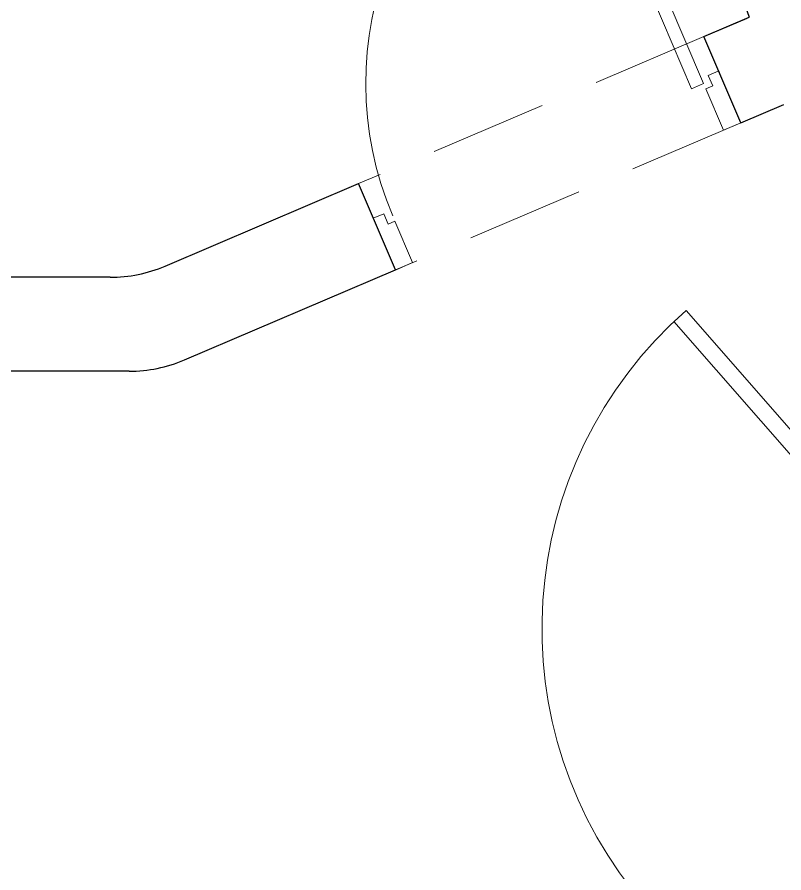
# Model space of a CAD drawing. Header units: metres. Extents: x 294 to 1101, y -498 to -355.
# Drawn here: x 499.96 to 501.594, y -393.921 to -392.098 of the extents above; entities that cross this region are included whole.
import ezdxf

# ---------------------------------------------------------------- set-up
doc = ezdxf.new("R2010")
doc.units = ezdxf.units.M
doc.linetypes.add('DASHED2', pattern=[0.375, 0.25, -0.125])
for name, color, linetype, lineweight in [('dor', 30, 'Continuous', 13), ('hid', 132, 'DASHED2', 9), ('wall', 7, 'Continuous', 25)]:
    doc.layers.add(name, color=color, linetype=linetype, lineweight=lineweight)

# ---------------------------------------------------------------- blocks, each defined once
blk = doc.blocks.new('D100r')
at = {"layer": 'dor'}
for p, q in [((-99.085, -11.965), (-99.085, -12.865)), ((-99.05, -12.865), (-99.05, -11.965)), ((-100, -12.87), (-100, -12.85)), ((-100, -12.85), (-99.97, -12.85)), ((-99.97, -12.85), (-99.97, -12.88)), ((-99, -12.85), (-99.03, -12.85)), ((-99.03, -12.85), (-99.03, -12.88)), ((-99, -12.87), (-99, -12.85)), ((-99.085, -12.865), (-99.05, -12.865)), ((-99.97, -12.88), (-99.95, -12.88)), ((-99.95, -12.88), (-99.95, -13)), ((-99.05, -12.88), (-99.05, -13)), ((-99.03, -12.88), (-99.05, -12.88)), ((-100, -13), (-100, -12.98)), ((-99, -13), (-99, -12.98)), ((-99.95, -13), (-100, -13)), ((-99.05, -13), (-99, -13))]:
    blk.add_line(p, q, dxfattribs=at)
blk.add_arc((-99.05, -12.865), 0.9, 90, 180, dxfattribs=at)

msp = doc.modelspace()

# ---------------------------------------------------------------- linework, layer by layer
at = {"layer": 'hid'}
for p, q in [((501.4239, -392.1396), (500.6879, -392.4531)), ((501.5023, -392.3236), (500.7663, -392.6371))]:
    msp.add_line(p, q, dxfattribs=at)
at = {"layer": 'wall'}
for p, q in [((501.4239, -392.1396), (501.5206, -392.0985)), ((501.4239, -392.1396), (501.5159, -392.1004)), ((501.5023, -392.3236), (501.4239, -392.1396)), ((501.5023, -392.3236), (501.5943, -392.2844)), ((501.5023, -392.3236), (501.5943, -392.2844)), ((500.2758, -392.6287), (500.6879, -392.4531)), ((500.7663, -392.6371), (500.6879, -392.4531)), ((500.3166, -392.8287), (500.7663, -392.6371)), ((500.1582, -392.6527), (499.258, -392.6527)), ((500.199, -392.8527), (499.258, -392.8527))]:
    msp.add_line(p, q, dxfattribs=at)
for centre, radius, start, end in [((505.2284, -390.7366), 3.75, 181.4203, 221.1864), ((505.2284, -390.7366), 3.95, 184.5895, 200.1682), ((500.1582, -392.3527), 0.3, 270, 293.0705), ((500.199, -392.5527), 0.3, 270, 293.0705)]:
    msp.add_arc(centre, radius, start, end, dxfattribs=at)

# ---------------------------------------------------------------- block references
at = {"layer": 'dor', "xscale": 0.8000000000122839, "yscale": 0.8000000000122839, "zscale": 0.8000000000122839, "rotation": 23.07049110585638}
msp.add_blockref('D100r', (570.2928, -351.7198), dxfattribs=at)
at = {"layer": 'dor', "rotation": 41.18643711045759}
msp.add_blockref('D100r', (568.0491, -318.4934), dxfattribs=at)

doc.saveas('drawing.dxf')
